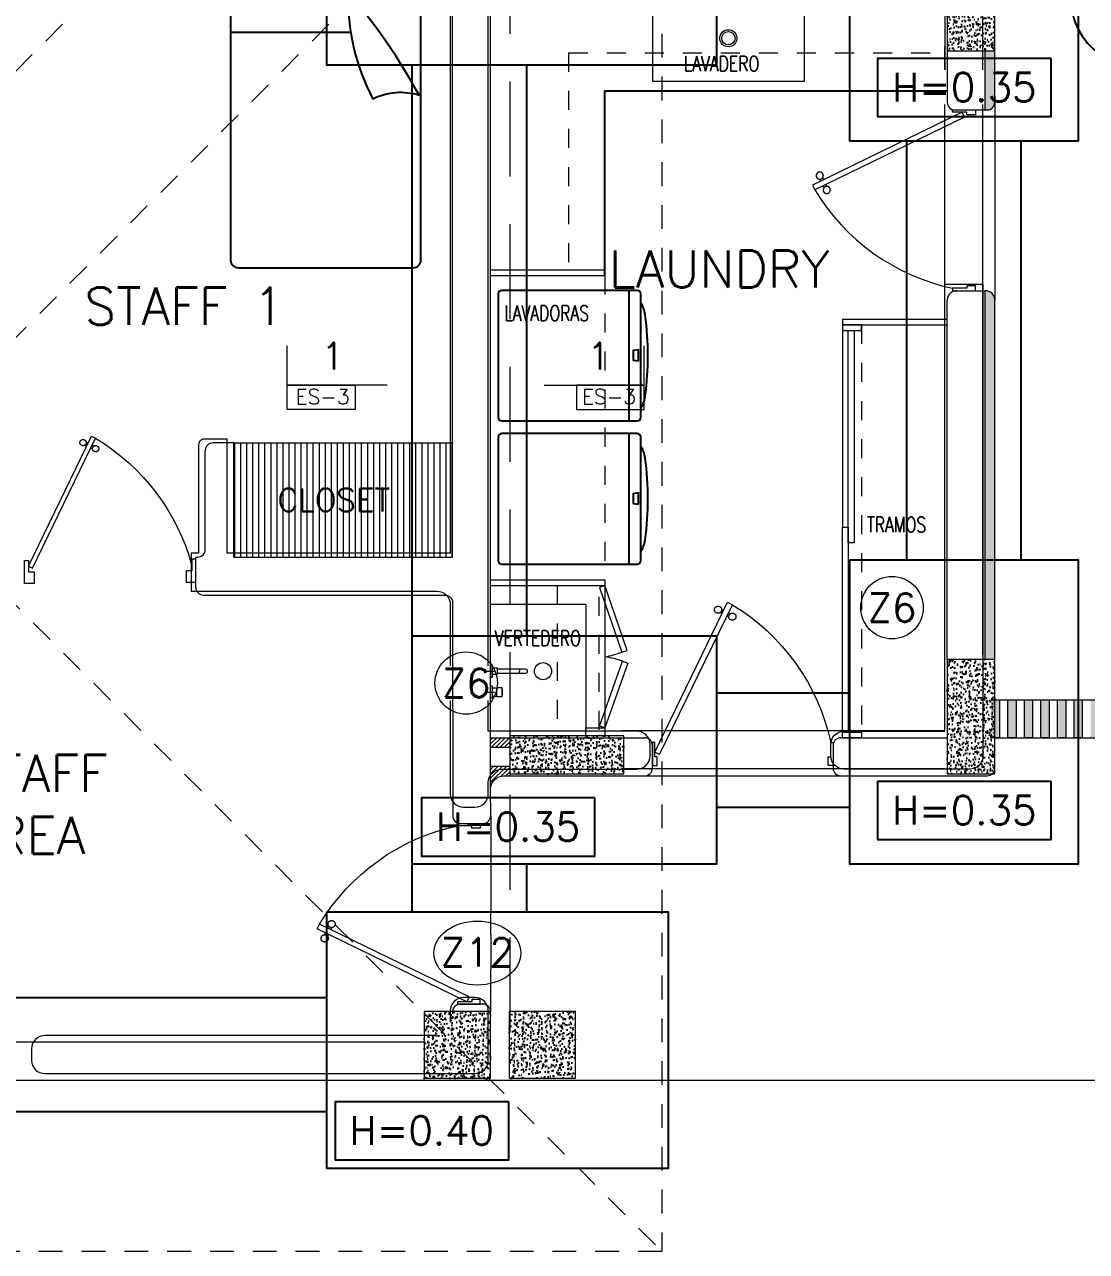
# Model space of a CAD drawing. Header units: metres. Extents: x -232 to 581, y 30 to 789.
# Drawn here: x 96.52 to 102.1, y 517.96 to 524.41 of the extents above; entities that cross this region are included whole.
import ezdxf

# ---------------------------------------------------------------- set-up
doc = ezdxf.new("R2010")
doc.units = ezdxf.units.M
for name, pattern in [('CENTER2', [28.575, 19.05, -3.175, 3.175, -3.175]), ('CONTINUA', [0]), ('DASHED', [0.75, 0.5, -0.25]), ('HIDDEN', [9.525, 6.35, -3.175]), ('HIDDEN2', [0.1875, 0.125, -0.0625])]:
    doc.linetypes.add(name, pattern=pattern)
for name, color, linetype, lineweight in [('0-S-GRID-IDEN', 1, 'Continuous', 9), ('A-DOOR', 35, 'Continuous', 5), ('A-WALL', 250, 'Continuous', 20), ('baños', 140, 'Continuous', 0), ('closets', 253, 'Continuous', 0), ('Columnas', 7, 'Continuous', 18), ('MOB FIJOS', 251, 'Continuous', 0), ('PLF 01', 252, 'Continuous', 9), ('PROYECCION', 9, 'DASHED', 0), ('textos', 7, 'Continuous', 0), ('VIGAS', 1, 'HIDDEN', 15)]:
    doc.layers.add(name, color=color, linetype=linetype, lineweight=lineweight)
for name, color, linetype in [('001-DIMTEXTO', 4, 'Continuous'), ('DIMTEXTO', 4, 'Continuous'), ('HATCH', 8, 'Continuous'), ('MOBILIARIOS', 252, 'Continuous'), ('ZAPATAS', 6, 'Continuous')]:
    doc.layers.add(name, color=color, linetype=linetype)
doc.layers.add('PISO', color=7, linetype='Continuous', lineweight=5, true_color=0xe6e6e6)
doc.layers.add('Techos 1', color=7, linetype='HIDDEN2', lineweight=9, true_color=0x42391a)
doc.layers.add('RELLENO SECCION', color=8, linetype='Continuous', lineweight=0, transparency=0.4)
doc.styles.add('Arch-Dim', font='romans.shx', dxfattribs={"width": 0.75})
doc.styles.add('SMPLEX', font='simplex.shx')
doc.styles.get("Standard").update_dxf_attribs({"font": 'arial.ttf'})
pattern_1 = [(50, (109.59505, -7.243447), (0.058299094, -0.005100507), [0.006096, -0.067056]), (355, (109.59505, -7.24345), (-0.011277895, 0.06113819), [0.0048768, -0.053644987]), (100.451445, (109.59991, -7.24387), (0.0470212, 0.05603768), [0.005180803, -0.056988878]), (46.1842, (109.59505, -7.22719), (0.086745293, -0.013453545), [0.009144, -0.100584]), (96.63556, (109.60228, -7.22831), (0.075969323, 0.07917636), [0.00777121, -0.085483395]), (351.18415, (109.59505, -7.22719), (0.07596932, 0.07917636), [0.00731519, -0.080467114]), (21, (109.60318, -7.231255), (0.048516605, -0.032724863), [0.006096, -0.067056]), (326, (109.60318, -7.231255), (0.01977665, 0.05894015), [0.0048768, -0.0536448]), (71.451445, (109.607223, -7.23398), (0.068293254, 0.026215286), [0.005180803, -0.05698878]), (37.5, (109.595052, -7.243447), (0.000988353, 0.0270576124), [0, -0.05299456, 0, -0.0544576, 0, -0.053848]), (7.5, (109.595052, -7.243447), (0.021382292, 0.032057784), [0, -0.03104896, 0, -0.05177536, 0, -0.0205232]), (327.5, (109.576927, -7.243447), (0.0433889905, -0.001833198), [0, -0.02032, 0, -0.0633984, 0, -0.0841248]), (317.5, (109.5688, -7.243447), (0.047401338, 0.008136477), [0, -0.026416, 0, -0.04210304, 0, -0.0597408])]

# ---------------------------------------------------------------- blocks, each defined once
blk = doc.blocks.new('A$C2bbc346b')
at = {"layer": 'A-WALL', "color": 7, "true_color": 0xffffff}
for points in [[(7.8, -13.8591), (7.8, -17.254), (6.6271, -17.254), (6.6271, -16.654), (6.5071, -16.654, 0.414214), (6.4771, -16.684), (6.4771, -17.254), (6.4389, -17.254), (6.4389, -17.454), (7.73, -17.454, -0.414214), (7.8, -17.524), (7.8, -18.5191, 0.414214), (7.87, -18.5891), (7.93, -18.5891, 0.414214), (8, -18.5191), (8, -18.4591, -0.414214), (8.07, -18.3891), (8.78, -18.3891, 0.414214), (8.85, -18.3191), (8.85, -18.2591, 0.414214), (8.78, -18.1891), (8, -18.1891), (8, -14.1891)], [(10.2, -18.1891), (10.4, -18.1891), (10.4, -15.8391), (10.6, -15.8391), (10.6, -18.3191, -0.414214), (10.53, -18.3891), (9.87, -18.3891, -0.414214), (9.8, -18.3191), (9.8, -18.2591, -0.414214), (9.87, -18.1891), (10.4, -18.1891), (10.4, -16.5555)], [(7.73, -19.7891), (5.6695, -19.7891, 0.414214), (5.5995, -19.8591), (5.5995, -19.9191, 0.414214), (5.6695, -19.9891), (7.93, -19.9891, 0.414214), (8, -19.9191), (8, -19.6591, 0.414214), (7.93, -19.5891), (7.87, -19.5891, 0.414214), (7.8, -19.6591), (7.8, -19.7191)]]:
    blk.add_lwpolyline(points, format="xyb", dxfattribs=at)
blk.add_lwpolyline([(10.53, -14.8891, 0.414214), (10.6, -14.8191), (10.6, -14.0591, 0.414214), (10.53, -13.9891), (9.67, -13.9891, 0.414214), (9.6, -14.0591), (9.6, -14.1191, 0.414214), (9.67, -14.1891), (10.4, -14.1891), (10.4, -14.8191, 0.414214), (10.47, -14.8891)], format="xyb", close=True, dxfattribs=at)
blk = doc.blocks.new('20.03 cimentacion')
at = {"layer": 'DIMTEXTO', "color": 18, "true_color": 0x000000}
for points in [[(103.9081, -16.6606), (102.9957, -16.6606), (102.9957, -16.9662), (103.9081, -16.9662)], [(103.9081, -20.4606), (102.9957, -20.4606), (102.9957, -20.7662), (103.9081, -20.7662)], [(101.5096, -20.5471), (100.5972, -20.5471), (100.5972, -20.8527), (101.5096, -20.8527)], [(101.0562, -22.1443), (100.1438, -22.1443), (100.1438, -22.4498), (101.0562, -22.4498)]]:
    blk.add_lwpolyline(points, close=True, dxfattribs=at)
at = {"layer": 'textos', "color": 18, "linetype": 'Continuous', "ltscale": 0.01, "true_color": 0x000000}
for p, q in [((99.8926, -18.5056), (99.8926, -18.1709)), ((101.7681, -18.5056), (101.7681, -18.1709)), ((100.4173, -18.3768), (99.8926, -18.3768)), ((101.2434, -18.3768), (101.7681, -18.3768))]:
    blk.add_line(p, q, dxfattribs=at)
for points in [[(99.8926, -18.5056), (99.8926, -18.3768), (100.2486, -18.3768), (100.2486, -18.5056)], [(101.7681, -18.5056), (101.7681, -18.3768), (101.4121, -18.3768), (101.4121, -18.5056)]]:
    blk.add_lwpolyline(points, close=True, dxfattribs=at)
at = {"layer": 'VIGAS', "ltscale": 10}
for p, q in [((103.3491, -19.795), (103.3491, -16.595)), ((103.5491, -19.795), (103.5491, -16.595)), ((103.3491, -20.195), (101.6491, -20.195)), ((103.3491, -20.395), (101.6491, -20.395))]:
    blk.add_line(p, q, dxfattribs=at)
at = {"layer": 'ZAPATAS', "color": 18, "lineweight": 25, "true_color": 0x000000}
for p, q in [((100.5491, -21.145), (100.5491, -16.695)), ((101.1491, -16.695), (101.1491, -19.695)), ((103.1491, -19.295), (103.1491, -17.095)), ((103.7491, -17.095), (103.7491, -19.295)), ((102.1491, -19.995), (102.8491, -19.995)), ((102.1491, -20.595), (102.8491, -20.595)), ((101.1491, -20.895), (101.1491, -21.145)), ((93.7984, -21.596), (100.0997, -21.596)), ((93.7984, -22.196), (100.0997, -22.196))]:
    blk.add_line(p, q, dxfattribs=at)
blk.add_lwpolyline([(101.4491, -15.495), (102.1491, -15.495), (102.1491, -16.695), (100.0997, -16.695), (100.0997, -15.095), (101.4491, -15.095), (101.4491, -15.495)], dxfattribs=at)
for points in [[(102.8491, -15.495), (104.0491, -15.495), (104.0491, -17.095), (102.8491, -17.095)], [(102.8491, -19.295), (104.0491, -19.295), (104.0491, -20.895), (102.8491, -20.895)], [(100.5491, -19.695), (102.1491, -19.695), (102.1491, -20.895), (100.5491, -20.895)], [(100.0997, -21.145), (101.8952, -21.145), (101.8952, -22.495), (100.0997, -22.495)]]:
    blk.add_lwpolyline(points, close=True, dxfattribs=at)
at = {"layer": 'HATCH', "color": 18, "ltscale": 0.2, "true_color": 0x000000}
blk.add_blockref('A$C2bbc346b', (92.9491, -2.0069), dxfattribs=at)
at = {"layer": 'textos', "color": 18, "ltscale": 0.5, "true_color": 0x000000, "char_height": 0.0781, "attachment_point": 5, "style": 'SMPLEX'}
for insert in [(100.0777, -18.4378), (101.583, -18.4378)]:
    blk.add_mtext('ES-3', dxfattribs=dict(at, insert=insert))
at = {"layer": 'DIMTEXTO', "color": 18, "true_color": 0x000000, "char_height": 0.15, "attachment_point": 5, "rotation": 0, "style": 'SMPLEX', "bg_fill": 3, "box_fill_scale": 1.1, "bg_fill_color": 256, "bg_fill_true_color": 13158600, "bg_fill_transparency": 0}
for s, insert in [('\\A1;H=0.35', (103.4512, -16.8116)), ('\\A1;Z6', (103.0712, -19.5471)), ('\\A1;Z6', (100.8327, -19.9435)), ('\\A1;H=0.35', (103.4512, -20.6116)), ('\\A1;H=0.35', (101.0527, -20.6981)), ('\\A1;H=0.40', (100.5994, -22.2953))]:
    blk.add_mtext(s, dxfattribs=dict(at, insert=insert))
at = {"layer": 'DIMTEXTO', "color": 18, "lineweight": -3, "true_color": 0x000000, "char_height": 0.142, "attachment_point": 5, "style": 'SMPLEX', "bg_fill": 3, "box_fill_scale": 1.1, "bg_fill_color": 256, "bg_fill_true_color": 13158600, "bg_fill_transparency": 0}
for insert in [(100.1313, -18.225), (101.5294, -18.225)]:
    blk.add_mtext('1', dxfattribs=dict(at, insert=insert))
at = {"layer": 'DIMTEXTO', "color": 18, "true_color": 0x000000, "insert": (100.8909, -21.3584), "char_height": 0.15, "width": 0.188154, "attachment_point": 5, "rotation": 0, "style": 'SMPLEX', "bg_fill": 3, "box_fill_scale": 1.1, "bg_fill_color": 256, "bg_fill_true_color": 13158600, "bg_fill_transparency": 0}
blk.add_mtext('\\A1;Z12', dxfattribs=at)
at = {"layer": '0-S-GRID-IDEN', "color": 18, "true_color": 0x000000}
for centre in [(103.0712, -19.5471), (100.8327, -19.9435)]:
    blk.add_circle(centre, 0.164, dxfattribs=at)
blk.add_ellipse((100.8917, -21.3626), major_axis=(0.2285, 0), ratio=0.736432, dxfattribs=at)
blk = doc.blocks.new('puerta 1.00')
at = {"layer": 'A-DOOR'}
for p, q in [((-0.15, -0.0125), (-0.9369, -0.3949)), ((-0.1376, -0.038), (-0.9245, -0.4204)), ((-0.1376, -0.038), (-0.15, -0.0125)), ((-0.8946, -0.3743), (-0.8996, -0.3641)), ((-0.8777, -0.3661), (-0.8826, -0.3559)), ((-0.9369, -0.3949), (-0.9245, -0.4204)), ((-0.8822, -0.3998), (-0.8772, -0.4101)), ((-0.8653, -0.3916), (-0.8603, -0.4018))]:
    blk.add_line(p, q, dxfattribs=at)
for points in [[(-0.08, 0), (-0.08, -0.025), (-0.125, -0.025), (-0.125, -0.0125), (-0.2, -0.0125), (-0.2, 0), (-0.08, 0)], [(-0.08, -0.95), (-0.08, -0.925), (-0.125, -0.925), (-0.125, -0.9375), (-0.2, -0.9375), (-0.2, -0.95), (-0.08, -0.95)]]:
    blk.add_lwpolyline(points, dxfattribs=at)
blk.add_arc((0.0366, 0.1602), 1.1229, 211.13358, 257.83427, dxfattribs=at)
for points in [[(-0.8982, -0.3642), (-0.9033, -0.3642), (-0.912, -0.3591), (-0.917, -0.3504), (-0.917, -0.3403), (-0.912, -0.3316), (-0.9033, -0.3265), (-0.8932, -0.3265), (-0.8844, -0.3316), (-0.8794, -0.3403), (-0.8794, -0.3504), (-0.8844, -0.3591), (-0.8932, -0.3642), (-0.8982, -0.3642)], [(-0.8617, -0.4394), (-0.8667, -0.4394), (-0.8754, -0.4344), (-0.8805, -0.4256), (-0.8805, -0.4156), (-0.8754, -0.4068), (-0.8667, -0.4018), (-0.8566, -0.4018), (-0.8479, -0.4068), (-0.8428, -0.4156), (-0.8428, -0.4257), (-0.8479, -0.4344), (-0.8566, -0.4394), (-0.8617, -0.4394)]]:
    blk.add_open_spline(points, degree=2, dxfattribs=at)
blk = doc.blocks.new('P90')
at = {"layer": 'A-DOOR'}
for p, q in [((-0.0476, -0.8576), (0.6364, -0.5264)), ((-0.0368, -0.88), (0.6473, -0.5489)), ((0.5843, -0.5517), (0.58, -0.5427)), ((0.5992, -0.5445), (0.5949, -0.5355)), ((0.5952, -0.5741), (0.5995, -0.5831)), ((0.6101, -0.5669), (0.6144, -0.5759)), ((0.6473, -0.5489), (0.6364, -0.5264)), ((-0.0368, -0.88), (-0.0476, -0.8576))]:
    blk.add_line(p, q, dxfattribs=at)
for points in [[(-0.06, -0.02), (-0.06, -0.05), (-0.12, -0.05), (-0.12, 0), (0, 0), (0, -0.02)], [(-0.0668, -0.88), (-0.0668, -0.85), (-0.1268, -0.85), (-0.1268, -0.9), (-0.0068, -0.9), (-0.0068, -0.88)]]:
    blk.add_lwpolyline(points, close=True, dxfattribs=at)
blk.add_arc((-0.3259, -1.105), 1.1228, 31.0139, 75.07969, dxfattribs=at)
for points in [[(0.5812, -0.5096), (0.5857, -0.5096), (0.5933, -0.5141), (0.5977, -0.5218), (0.5977, -0.5306), (0.5933, -0.5383), (0.5856, -0.5427), (0.5767, -0.5427), (0.5691, -0.5383), (0.5647, -0.5306), (0.5647, -0.5217), (0.5691, -0.514), (0.5768, -0.5096), (0.5812, -0.5096)], [(0.6133, -0.5758), (0.6177, -0.5758), (0.6254, -0.5803), (0.6298, -0.5879), (0.6298, -0.5968), (0.6253, -0.6045), (0.6176, -0.6089), (0.6088, -0.6089), (0.6011, -0.6044), (0.5967, -0.5967), (0.5967, -0.5879), (0.6011, -0.5802), (0.6088, -0.5758), (0.6133, -0.5758)]]:
    blk.add_open_spline(points, degree=2, dxfattribs=at)
blk = doc.blocks.new('bn29-51')
at = {"linetype": 'Continuous'}
for p, q in [((-0.1425, 0), (-0.0775, 0)), ((-0.1425, 0), (-0.1425, -0.0081)), ((-0.0775, -0.0081), (-0.0775, 0)), ((0.0325, 0), (-0.0325, 0)), ((-0.0325, 0), (-0.0325, -0.0081)), ((0.0325, -0.0081), (0.0325, 0)), ((-0.142, -0.0086), (-0.078, -0.0086)), ((-0.1275, -0.0086), (-0.1275, -0.035)), ((-0.1275, -0.035), (-0.0925, -0.035)), ((-0.1215, -0.035), (-0.1215, -0.152)), ((-0.0985, -0.152), (-0.0985, -0.035)), ((-0.0925, -0.035), (-0.0925, -0.0086)), ((-0.032, -0.0086), (0.032, -0.0086)), ((-0.0242, -0.0335), (-0.024, -0.0579)), ((0.024, -0.0333), (-0.024, -0.0333)), ((-0.0232, -0.0086), (-0.023, -0.0305)), ((-0.0226, -0.031), (-0.0226, -0.0322)), ((-0.0225, -0.031), (0.0225, -0.031)), ((-0.0175, -0.0587), (-0.0175, -0.06)), ((-0.017, -0.0605), (0.017, -0.0605)), ((-0.0071, -0.061), (-0.0071, -0.0605)), ((-0.0071, -0.061), (-0.0071, -0.0605)), ((-0.0071, -0.061), (-0.0071, -0.0605)), ((-0.0071, -0.061), (-0.0071, -0.0605)), ((-0.0071, -0.061), (-0.0071, -0.0605)), ((-0.0071, -0.061), (-0.0071, -0.0605)), ((-0.007, -0.061), (-0.0071, -0.061)), ((-0.0071, -0.061), (-0.0071, -0.061)), ((-0.0071, -0.061), (-0.0071, -0.061)), ((-0.0071, -0.061), (-0.0071, -0.061)), ((-0.0071, -0.061), (-0.0071, -0.061)), ((-0.0071, -0.061), (-0.0071, -0.061)), ((-0.007, -0.061), (-0.007, -0.0605)), ((-0.007, -0.061), (-0.007, -0.0605)), ((-0.007, -0.061), (-0.007, -0.0605)), ((-0.0069, -0.061), (-0.007, -0.061)), ((-0.007, -0.061), (-0.007, -0.061)), ((-0.007, -0.061), (-0.007, -0.061)), ((-0.0069, -0.061), (-0.0069, -0.0605)), ((-0.0069, -0.061), (-0.0069, -0.0605)), ((-0.0068, -0.061), (-0.0069, -0.061)), ((-0.0069, -0.061), (-0.0069, -0.061)), ((-0.0068, -0.061), (-0.0068, -0.0605)), ((-0.0068, -0.061), (-0.0068, -0.0605)), ((-0.0067, -0.061), (-0.0068, -0.061)), ((-0.0068, -0.061), (-0.0068, -0.061)), ((-0.0067, -0.061), (-0.0067, -0.0605)), ((-0.0067, -0.061), (-0.0067, -0.0605)), ((-0.0067, -0.061), (-0.0067, -0.0605)), ((-0.0066, -0.061), (-0.0067, -0.061)), ((-0.0067, -0.061), (-0.0067, -0.061)), ((-0.0067, -0.061), (-0.0067, -0.061)), ((-0.0066, -0.061), (-0.0066, -0.0605)), ((-0.0066, -0.061), (-0.0066, -0.0605)), ((-0.0065, -0.061), (-0.0066, -0.061)), ((-0.0066, -0.061), (-0.0066, -0.061)), ((-0.0065, -0.061), (-0.0065, -0.0605)), ((-0.0064, -0.061), (-0.0065, -0.061)), ((-0.0064, -0.061), (-0.0064, -0.0605)), ((-0.0063, -0.061), (-0.0064, -0.061)), ((-0.0063, -0.061), (-0.0063, -0.0605)), ((-0.0063, -0.061), (-0.0063, -0.0605)), ((-0.0062, -0.061), (-0.0063, -0.061)), ((-0.0063, -0.061), (-0.0063, -0.061)), ((-0.0062, -0.061), (-0.0062, -0.0605)), ((-0.0061, -0.061), (-0.0062, -0.061)), ((-0.0061, -0.061), (-0.0061, -0.0605)), ((-0.006, -0.061), (-0.0061, -0.061)), ((-0.006, -0.061), (-0.006, -0.0605)), ((-0.0058, -0.061), (-0.006, -0.061)), ((-0.0058, -0.061), (-0.0058, -0.0605)), ((-0.0057, -0.061), (-0.0058, -0.061)), ((-0.0057, -0.061), (-0.0057, -0.0605)), ((-0.0056, -0.061), (-0.0057, -0.061)), ((-0.0056, -0.061), (-0.0056, -0.0605)), ((-0.0055, -0.061), (-0.0056, -0.061)), ((-0.0055, -0.0605), (-0.0055, -0.061)), ((-0.0052, -0.061), (-0.0055, -0.061)), ((-0.0052, -0.061), (-0.0051, -0.061)), ((-0.0051, -0.0605), (-0.0051, -0.061)), ((-0.0051, -0.061), (-0.0051, -0.061)), ((-0.0051, -0.061), (-0.0034, -0.061)), ((-0.0034, -0.061), (-0.0034, -0.0605)), ((-0.0034, -0.061), (-0.0016, -0.061)), ((-0.0016, -0.061), (0.0016, -0.061)), ((0.0016, -0.061), (0.0027, -0.061)), ((0.0027, -0.061), (0.0027, -0.0605)), ((0.0027, -0.061), (0.0037, -0.061)), ((0.0037, -0.061), (0.0038, -0.061)), ((0.0038, -0.061), (0.0038, -0.0605)), ((0.0038, -0.061), (0.0052, -0.061)), ((0.0055, -0.061), (0.0052, -0.061)), ((0.0055, -0.061), (0.0055, -0.0605)), ((0.0055, -0.061), (0.0067, -0.061)), ((0.0067, -0.061), (0.0067, -0.0605)), ((0.0067, -0.061), (0.0069, -0.061)), ((0.0069, -0.061), (0.0069, -0.0605)), ((0.0175, -0.06), (0.0175, -0.0587)), ((0.0226, -0.0322), (0.0226, -0.031)), ((0.023, -0.0305), (0.0232, -0.0086)), ((0.024, -0.0579), (0.0242, -0.0335)), ((0.0242, -0.0335), (0.0242, -0.0335)), ((-0.1215, -0.152), (-0.11, -0.152)), ((-0.1215, -0.152), (-0.1215, -0.1788)), ((-0.1215, -0.1788), (-0.1215, -0.1825)), ((-0.0985, -0.152), (-0.11, -0.152)), ((-0.0985, -0.1788), (-0.0985, -0.152)), ((-0.0985, -0.1825), (-0.0985, -0.1788))]:
    blk.add_line(p, q, dxfattribs=at)
at = {"linetype": 'CENTER2'}
for p, q in [((-0.09, 0), (-0.13, 0)), ((-0.11, 0.02), (-0.11, -0.02)), ((0.02, 0), (-0.02, 0)), ((0, 0.02), (0, -0.02))]:
    blk.add_line(p, q, dxfattribs=at)
at = {"linetype": 'Continuous'}
for centre, radius, start, end in [((-0.142, -0.0081), 0.0005, 180, 270), ((-0.078, -0.0081), 0.0005, 270, 0), ((-0.032, -0.0081), 0.0005, 180, 270), ((-0.024, -0.0335), 0.0002, 89.96025, 180.79212), ((-0.0225, -0.0305), 0.0005, 180.5, 253.04994), ((-0.0221, -0.0322), 0.0005, 180.5, 205.88917), ((0, -0.0214), 0.0251, 205.88917, 208.33685), ((-0.017, -0.06), 0.0005, 180.5, 270), ((0.017, -0.06), 0.0005, 270, 359.5), ((0, -0.0214), 0.0251, 331.66714, 334.11083), ((0.0225, -0.0305), 0.0005, 286.95006, 359.5), ((0.0221, -0.0322), 0.0005, 334.11083, 359.5), ((0.024, -0.0335), 0.0002, 359.52881, 90.06566), ((0.032, -0.0081), 0.0005, 270, 0)]:
    blk.add_arc(centre, radius, start, end, dxfattribs=at)
for points, knots in [([(-0.024, -0.0579), (-0.024, -0.0579), (-0.0227, -0.0579), (-0.0174, -0.0579), (-0.0094, -0.0579), (-0.0031, -0.0579), (0.0018, -0.0579), (0.0054, -0.0579), (0.0113, -0.0579), (0.0176, -0.0579), (0.0226, -0.0579), (0.024, -0.0579), (0.024, -0.0579)], [0.2206625, 0.2206625, 0.2206625, 0.2206625, 0.2830677, 0.3454723, 0.4077886, 0.4703297, 0.470399, 0.5062925, 0.5420964, 0.5956479, 0.6553983, 0.7204072, 0.7204072, 0.7204072, 0.7204072]), ([(-0.024, -0.0579), (-0.024, -0.0579), (-0.024, -0.058), (-0.0239, -0.0581), (-0.0239, -0.0582), (-0.0238, -0.0583), (-0.0237, -0.0583), (-0.0236, -0.0584), (-0.0235, -0.0584)], [0, 0, 0, 0, 0.239285, 0.369927, 0.500175, 0.630368, 0.760882, 1, 1, 1, 1]), ([(0.0235, -0.0584), (0.0236, -0.0584), (0.0237, -0.0583), (0.0238, -0.0583), (0.0239, -0.0582), (0.0239, -0.0581), (0.024, -0.058), (0.024, -0.0579), (0.024, -0.0579)], [0, 0, 0, 0, 0.239117, 0.369631, 0.499824, 0.630072, 0.760714, 1, 1, 1, 1])]:
    blk.add_open_spline(points, degree=3, knots=knots, dxfattribs=at)
for points in [[(-0.0235, -0.0584), (-0.0214, -0.0585), (-0.0194, -0.0587), (-0.0175, -0.0588)], [(0.0175, -0.0588), (0.0194, -0.0587), (0.0214, -0.0585), (0.0235, -0.0584)], [(-0.1215, -0.1825), (-0.1215, -0.1851), (-0.119, -0.1903), (-0.113, -0.1925), (-0.11, -0.1925)], [(-0.11, -0.1925), (-0.107, -0.1925), (-0.101, -0.1903), (-0.0985, -0.1851), (-0.0985, -0.1825)]]:
    blk.add_open_spline(points, degree=3, dxfattribs=at)
blk = doc.blocks.new('cl02b-planta')
blk.add_lwpolyline([(1.0729, 0.6704), (0.3871, 0.6704)])
blk.add_lwpolyline([(0.7026, 0.6181), (0.7608, 0.6181), (0.757, 0.6473), (0.7064, 0.6473)], close=True)
for centre, start, end in [((0.4058, 1.3378), 90, 180), ((1.0541, 1.3378), 0, 90), ((0.4058, 0.626), 180, 270), ((1.0541, 0.626), 270, 360)]:
    blk.add_arc(centre, 0.0187, start, end)
for points in [[(1.0541, 1.3565), (0.838, 1.3565), (0.6219, 1.3565), (0.4058, 1.3565)], [(0.3871, 1.3378), (0.3871, 1.1005), (0.3871, 0.8633), (0.3871, 0.626)], [(1.0729, 0.626), (1.0729, 0.8633), (1.0729, 1.1005), (1.0729, 1.3378)], [(0.4058, 0.6072), (0.4221, 0.6072), (0.4385, 0.6072), (0.4549, 0.6072)]]:
    blk.add_open_spline(points, degree=3)
for points, knots in [([(0.4549, 0.6072), (0.6383, 0.6072), (0.8216, 0.6072), (1.005, 0.6072), (1.0214, 0.6072), (1.0378, 0.6072), (1.0541, 0.6072)], [-3.008028, -3.008028, -3.008028, -3.008028, -1.202999, -1.202999, -1.202999, -1.041988, -1.041988, -1.041988, -1.041988]), ([(0.4549, 0.6072), (0.4673, 0.5945), (0.4923, 0.5878), (0.5896, 0.5738), (0.6583, 0.5691), (0.73, 0.5691)], [-2.130599, -2.130599, -2.130599, -2.130599, -1.882644, -1.882644, -1.083277, -1.083277, -1.083277, -1.083277]), ([(0.73, 0.5691), (0.8016, 0.5691), (0.8703, 0.5738), (0.9676, 0.5878), (0.9926, 0.5945), (1.005, 0.6072)], [-1.083277, -1.083277, -1.083277, -1.083277, -0.28391, -0.28391, -0.035954, -0.035954, -0.035954, -0.035954])]:
    blk.add_open_spline(points, degree=3, knots=knots)
blk = doc.blocks.new('SBED BL22')
at = {"layer": 'MOBILIARIOS'}
for p, q in [((0.0024, -0.4088), (0.5977, -0.4088)), ((0.0024, -0.622), (0.6287, -0.622))]:
    blk.add_line(p, q, dxfattribs=at)
blk.add_lwpolyline([(1, -1.82), (1, 0, 0.414214), (0.96, 0.04), (0.04, 0.04, 0.414214), (0, 0), (0, -1.82, 0.414214), (0.04, -1.86), (0.96, -1.86, 0.414214)], format="xyb", close=True, dxfattribs=at)
for centre, radius, start, end in [((0.5755, -0.6929), 0.6292, 71.72793, 108.27207), ((0.206, -0.5325), 0.4662, 56.11499, 102.01884), ((-1.5957, -0.5731), 1.7755, 5.51124, 16.23934), ((1.8554, -0.2171), 1.0894, 173.5834, 195.20556), ((0.4533, -0.4985), 0.2414, 49.53815, 122.99188), ((0.5977, -0.4488), 0.04, 40.11704, 90), ((1.7867, -0.4334), 1.1707, 178.79663, 207.44699), ((-1.8433, -2.5056), 3.232, 28.68535, 40.11704), ((1.0264, -3.0153), 2.5222, 95.0578, 97.38857), ((0.8936, -1.272), 0.3327, 72.79903, 116.00684)]:
    blk.add_arc(centre, radius, start, end, dxfattribs=at)
blk = doc.blocks.new('20.03.2026 LN 09 PRIMER NIVEL ARQ')
at = {"layer": 'A-DOOR'}
h = blk.add_hatch(color=1, dxfattribs=at)
h.dxf.hatch_style = 1
h.paths.add_polyline_path([(0.6497, -60.4932), (0.6929, -60.4932), (0.6929, -60.6932), (0.6497, -60.6932)])
h.paths.add_polyline_path([(0.5621, -60.4932), (0.6054, -60.4932), (0.6054, -60.6932), (0.5621, -60.6932)])
h.paths.add_polyline_path([(0.4746, -60.4932), (0.5179, -60.4932), (0.5179, -60.6932), (0.4746, -60.6932)])
h.paths.add_polyline_path([(0.3881, -60.4932), (0.4313, -60.4932), (0.4313, -60.6932), (0.3881, -60.6932)])
h.paths.add_polyline_path([(0.3005, -60.4932), (0.3438, -60.4932), (0.3438, -60.6932), (0.3005, -60.6932)])
h.paths.add_polyline_path([(0.214, -60.4932), (0.2573, -60.4932), (0.2573, -60.6932), (0.214, -60.6932)])
h.paths.add_polyline_path([(0.1265, -60.4932), (0.1697, -60.4932), (0.1697, -60.6932), (0.1265, -60.6932)])
h.paths.add_polyline_path([(0.04, -60.4932), (0.0832, -60.4932), (0.0832, -60.6932), (0.04, -60.6932)])
h.paths.add_polyline_path([(-0.0476, -60.4932), (-0.0043, -60.4932), (-0.0043, -60.6932), (-0.0476, -60.6932)])
h.paths.add_polyline_path([(-0.1351, -60.4932), (-0.0918, -60.4932), (-0.0918, -60.6932), (-0.1351, -60.6932)])
h.paths.add_polyline_path([(-0.2226, -60.4932), (-0.1794, -60.4932), (-0.1794, -60.6932), (-0.2226, -60.6932)])
h.paths.add_polyline_path([(-0.3092, -60.4932), (-0.2659, -60.4932), (-0.2659, -60.6932), (-0.3092, -60.6932)])
h.paths.add_polyline_path([(-0.3967, -60.4932), (-0.3534, -60.4932), (-0.3534, -60.6932), (-0.3967, -60.6932)])
h.paths.add_polyline_path([(-0.4832, -60.4932), (-0.44, -60.4932), (-0.44, -60.6932), (-0.4832, -60.6932)])
h.paths.add_polyline_path([(-0.5708, -60.4932), (-0.5275, -60.4932), (-0.5275, -60.6932), (-0.5708, -60.6932)])
h.paths.add_polyline_path([(-0.6573, -60.4932), (-0.614, -60.4932), (-0.614, -60.6932), (-0.6573, -60.6932)])
h.paths.add_polyline_path([(-0.7448, -60.4932), (-0.7016, -60.4932), (-0.7016, -60.6932), (-0.7448, -60.6932)])
h.paths.add_polyline_path([(-0.8107, -60.4932), (-0.7675, -60.4932), (-0.7675, -60.6932), (-0.8107, -60.6932)])
h.paths.add_polyline_path([(-0.8982, -60.4932), (-0.855, -60.4932), (-0.855, -60.6932), (-0.8982, -60.6932)])
h.paths.add_polyline_path([(-0.9848, -60.4932), (-0.9415, -60.4932), (-0.9415, -60.6932), (-0.9848, -60.6932)])
h.paths.add_polyline_path([(-1.0723, -60.4932), (-1.029, -60.4932), (-1.029, -60.6932), (-1.0723, -60.6932)])
h.paths.add_polyline_path([(-1.1588, -60.4932), (-1.1156, -60.4932), (-1.1156, -60.6932), (-1.1588, -60.6932)])
h.paths.add_polyline_path([(-1.2464, -60.4932), (-1.2031, -60.4932), (-1.2031, -60.6932), (-1.2464, -60.6932)])
h.paths.add_polyline_path([(-1.3329, -60.4932), (-1.2896, -60.4932), (-1.2896, -60.6932), (-1.3329, -60.6932)])
h.paths.add_polyline_path([(-1.4204, -60.4932), (-1.3772, -60.4932), (-1.3772, -60.6932), (-1.4204, -60.6932)])
h.paths.add_polyline_path([(-1.508, -60.4932), (-1.4647, -60.4932), (-1.4647, -60.6932), (-1.508, -60.6932)])
h.paths.add_polyline_path([(-1.5955, -60.4932), (-1.5522, -60.4932), (-1.5522, -60.6932), (-1.5955, -60.6932)])
h.paths.add_polyline_path([(-1.682, -60.4932), (-1.6388, -60.4932), (-1.6388, -60.6932), (-1.682, -60.6932)])
h.paths.add_polyline_path([(-1.7695, -60.4932), (-1.7263, -60.4932), (-1.7263, -60.6932), (-1.7695, -60.6932)])
h.paths.add_polyline_path([(-1.8561, -60.4932), (-1.8128, -60.4932), (-1.8128, -60.6932), (-1.8561, -60.6932)])
h.paths.add_polyline_path([(-1.9436, -60.4932), (-1.9003, -60.4932), (-1.9003, -60.6932), (-1.9436, -60.6932)])
h.paths.add_polyline_path([(-2.0301, -60.4932), (-1.9869, -60.4932), (-1.9869, -60.6932), (-2.0301, -60.6932)])
h.paths.add_polyline_path([(-2.1177, -60.4932), (-2.0744, -60.4932), (-2.0744, -60.6932), (-2.1177, -60.6932)])
h.paths.add_polyline_path([(-2.2042, -60.4932), (-2.1609, -60.4932), (-2.1609, -60.6932), (-2.2042, -60.6932)], flags=0)
h.paths.add_polyline_path([(3.0895, -60.4932), (3.1328, -60.4932), (3.1328, -60.6932), (3.0895, -60.6932)])
h.paths.add_polyline_path([(3.003, -60.4932), (3.0462, -60.4932), (3.0462, -60.6932), (3.003, -60.6932)])
h.paths.add_polyline_path([(2.9154, -60.4932), (2.9587, -60.4932), (2.9587, -60.6932), (2.9154, -60.6932)])
h.paths.add_polyline_path([(2.8289, -60.4932), (2.8722, -60.4932), (2.8722, -60.6932), (2.8289, -60.6932)])
h.paths.add_polyline_path([(2.7414, -60.4932), (2.7846, -60.4932), (2.7846, -60.6932), (2.7414, -60.6932)])
h.paths.add_polyline_path([(2.5673, -60.4932), (2.6106, -60.4932), (2.6106, -60.6932), (2.5673, -60.6932)])
h.paths.add_polyline_path([(2.6538, -60.4932), (2.6971, -60.4932), (2.6971, -60.6932), (2.6538, -60.6932)])
h.paths.add_polyline_path([(2.4798, -60.4932), (2.5231, -60.4932), (2.5231, -60.6932), (2.4798, -60.6932)])
h.paths.add_polyline_path([(2.3923, -60.4932), (2.4355, -60.4932), (2.4355, -60.6932), (2.3923, -60.6932)])
h.paths.add_polyline_path([(2.3057, -60.4932), (2.349, -60.4932), (2.349, -60.6932), (2.3057, -60.6932)])
h.paths.add_polyline_path([(2.2182, -60.4932), (2.2615, -60.4932), (2.2615, -60.6932), (2.2182, -60.6932)])
h.paths.add_polyline_path([(2.1317, -60.4932), (2.1749, -60.4932), (2.1749, -60.6932), (2.1317, -60.6932)])
h.paths.add_polyline_path([(2.0441, -60.4932), (2.0874, -60.4932), (2.0874, -60.6932), (2.0441, -60.6932)])
h.paths.add_polyline_path([(1.9566, -60.4932), (1.9999, -60.4932), (1.9999, -60.6932), (1.9566, -60.6932)])
h.paths.add_polyline_path([(1.8691, -60.4932), (1.9123, -60.4932), (1.9123, -60.6932), (1.8691, -60.6932)])
h.paths.add_polyline_path([(1.7825, -60.4932), (1.8258, -60.4932), (1.8258, -60.6932), (1.7825, -60.6932)])
h.paths.add_polyline_path([(1.695, -60.4932), (1.7383, -60.4932), (1.7383, -60.6932), (1.695, -60.6932)])
h.paths.add_polyline_path([(1.6085, -60.4932), (1.6518, -60.4932), (1.6518, -60.6932), (1.6085, -60.6932)])
h.paths.add_polyline_path([(1.521, -60.4932), (1.5642, -60.4932), (1.5642, -60.6932), (1.521, -60.6932)])
h.paths.add_polyline_path([(1.4344, -60.4932), (1.4777, -60.4932), (1.4777, -60.6932), (1.4344, -60.6932)])
h.paths.add_polyline_path([(1.3469, -60.4932), (1.3902, -60.4932), (1.3902, -60.6932), (1.3469, -60.6932)])
h.paths.add_polyline_path([(1.2594, -60.4932), (1.3026, -60.4932), (1.3026, -60.6932), (1.2594, -60.6932)])
h.paths.add_polyline_path([(1.1718, -60.4932), (1.2151, -60.4932), (1.2151, -60.6932), (1.1718, -60.6932)])
h.paths.add_polyline_path([(1.0853, -60.4932), (1.1286, -60.4932), (1.1286, -60.6932), (1.0853, -60.6932)])
h.paths.add_polyline_path([(0.9978, -60.4932), (1.041, -60.4932), (1.041, -60.6932), (0.9978, -60.6932)])
h.paths.add_polyline_path([(0.9113, -60.4932), (0.9545, -60.4932), (0.9545, -60.6932), (0.9113, -60.6932)])
h.paths.add_polyline_path([(0.8237, -60.4932), (0.867, -60.4932), (0.867, -60.6932), (0.8237, -60.6932)])
h.paths.add_polyline_path([(0.7372, -60.4932), (0.7805, -60.4932), (0.7805, -60.6932), (0.7372, -60.6932)])
edge = h.paths.add_edge_path()
edge.add_line((-2.1609, -60.4932), (-2.1609, -60.6932))
edge.add_line((-2.1619, -60.6932), (-2.2042, -60.6932))
edge.add_line((-2.2042, -60.6932), (-2.2042, -60.4932))
edge.add_line((-2.2042, -60.4932), (-2.1619, -60.4932))
h = blk.add_hatch(color=1, dxfattribs=at)
h.dxf.hatch_style = 1
h.paths.add_polyline_path([(-2.161, -60.4932), (-2.1826, -60.4932), (-2.1826, -60.6932), (-2.161, -60.6932)])
at = {"layer": 'closets', "transparency": 33554687}
h = blk.add_hatch(dxfattribs=at)
h.set_pattern_fill('LINE', color=1, scale=0.01, angle=90)
h.set_pattern_definition([(90, (-112.02442, 136.57283), (-0.03175, 2e-18), [])])
h.paths.add_polyline_path([(-6.186, -59.1432), (-5.0365, -59.1432), (-5.0365, -59.7432), (-6.186, -59.7432)])
at = {"layer": 'HATCH'}
h = blk.add_hatch(dxfattribs=at)
h.set_pattern_fill('AR-CONC', color=1, scale=0.00032)
h.set_pattern_definition(pattern_1)
h.paths.add_polyline_path([(-2.436, -57.0822), (-2.186, -57.0822), (-2.186, -56.4822), (-2.436, -56.4822)])
h = blk.add_hatch(dxfattribs=at)
h.set_pattern_fill('AR-CONC', color=1, scale=0.00032)
h.set_pattern_definition(pattern_1)
h.paths.add_polyline_path([(-2.436, -60.8822), (-2.186, -60.8822), (-2.186, -60.2822), (-2.436, -60.2822)])
h = blk.add_hatch(dxfattribs=at)
h.set_pattern_fill('AR-CONC', color=1, scale=0.00032)
h.set_pattern_definition(pattern_1)
h.paths.add_polyline_path([(-4.736, -60.6822), (-4.736, -60.8822), (-4.136, -60.8822), (-4.136, -60.6822)])
h = blk.add_hatch(dxfattribs=at)
h.set_pattern_fill('AR-CONC', color=1, scale=0.00032)
h.set_pattern_definition(pattern_1)
h.paths.add_polyline_path([(-5.186, -62.4822), (-4.836, -62.4822), (-4.836, -62.1322), (-5.186, -62.1322)])
h = blk.add_hatch(dxfattribs=at)
h.set_pattern_fill('AR-CONC', color=1, scale=0.00032)
h.set_pattern_definition(pattern_1)
h.paths.add_polyline_path([(-4.7393, -62.4822), (-4.3893, -62.4822), (-4.3893, -62.1322), (-4.7393, -62.1322)])
at = {"layer": 'PLF 01'}
h = blk.add_hatch(dxfattribs=at)
h.set_pattern_fill('LINE', color=1, scale=0.005, angle=45)
h.set_pattern_definition([(45, (109.595052, -7.243447), (-0.0112253202, 0.0112253202), [])])
h.paths.add_polyline_path([(-4.736, -60.7432), (-4.736, -60.6932), (-4.836, -60.6932), (-4.836, -60.7432)])
h.paths.add_polyline_path([(-4.836, -60.8432), (-4.836, -60.9632, -0.414214), (-4.766, -60.8932), (-4.736, -60.8932), (-4.736, -60.8822), (-4.736, -60.8432)])
at = {"layer": 'RELLENO SECCION'}
h = blk.add_hatch(color=1, dxfattribs=at)
h.dxf.hatch_style = 1
h.paths.add_polyline_path([(-2.236, -57.3919, 0.490314), (-2.186, -57.3532), (-2.186, -57.3232), (-2.186, -57.0822), (-2.236, -57.0822)])
h.paths.add_polyline_path([(-2.236, -60.2822), (-2.186, -60.2822), (-2.186, -58.3932, 0.414214), (-2.236, -58.3432)])
at = {"layer": 'A-DOOR', "color": 1}
for p, q in [((-2.2042, -60.4932), (-2.162, -60.4932)), ((-2.186, -60.4932), (3.164, -60.4932)), ((-2.161, -60.4932), (-2.161, -60.6932)), ((-2.162, -60.6932), (-2.2042, -60.6932)), ((-2.186, -60.6932), (3.164, -60.6932))]:
    blk.add_line(p, q, dxfattribs=at)
for points in [[(-2.1177, -60.4932), (-2.0744, -60.4932), (-2.0744, -60.6932), (-2.1177, -60.6932)], [(-2.0302, -60.4932), (-1.9869, -60.4932), (-1.9869, -60.6932), (-2.0302, -60.6932)], [(-1.9436, -60.4932), (-1.9004, -60.4932), (-1.9004, -60.6932), (-1.9436, -60.6932)], [(-1.8561, -60.4932), (-1.8128, -60.4932), (-1.8128, -60.6932), (-1.8561, -60.6932)], [(-1.7696, -60.4932), (-1.7263, -60.4932), (-1.7263, -60.6932), (-1.7696, -60.6932)]]:
    blk.add_lwpolyline(points, close=True, dxfattribs=at)
at = {"layer": 'A-WALL', "color": 1}
for p, q in [((-5.036, -59.7432), (-5.036, -56.4322)), ((-2.236, -57.3932), (-2.236, -57.0822)), ((-2.386, -58.3432), (-2.236, -58.3432)), ((-2.236, -60.2822), (-2.236, -58.3432)), ((-2.436, -60.2822), (-2.436, -58.3932)), ((-2.186, -60.8532), (-2.186, -58.3932)), ((-6.336, -59.7032), (-6.336, -59.1832)), ((-6.186, -59.1432), (-6.296, -59.1432)), ((-6.186, -59.7432), (-6.186, -59.1432)), ((-6.386, -59.7432), (-6.376, -59.7432)), ((-6.386, -59.9032), (-6.386, -59.7432)), ((-6.186, -59.7432), (-5.036, -59.7432)), ((-4.836, -60.6932), (-4.736, -60.6932)), ((-4.836, -60.7432), (-4.736, -60.7432)), ((-4.736, -60.6932), (-4.026, -60.6932)), ((-3.036, -60.7332), (-3.036, -60.8532)), ((-2.996, -60.6932), (-2.436, -60.6932)), ((-4.836, -60.8432), (-4.736, -60.8432)), ((-4.736, -60.8822), (-4.736, -60.8932)), ((-2.996, -60.8932), (-2.226, -60.8932))]:
    blk.add_line(p, q, dxfattribs=at)
for points in [[(-2.186, -57.3532), (-2.186, -56.5332, 0.414214), (-2.226, -56.4932), (-2.996, -56.4932, 0.414214), (-3.036, -56.5332), (-3.036, -56.6532, 0.414214), (-2.996, -56.6932), (-2.436, -56.6932)], [(-2.436, -57.0822), (-2.436, -57.3532, 0.414214), (-2.396, -57.3932), (-2.226, -57.3932, 0.414214), (-2.186, -57.3532)], [(-6.3466, -59.9432), (-5.076, -59.9432, -0.414086), (-5.036, -59.9831), (-5.0355, -61.1032, 0.414086), (-4.9955, -61.1432), (-4.8754, -61.1432, 0.415429), (-4.8354, -61.103), (-4.836, -60.9632, 0)], [(-4.736, -60.8932), (-4.026, -60.8932, 0.414214), (-3.986, -60.8532), (-3.986, -60.7332)], [(-4.836, -60.9632, -0.414214), (-4.766, -60.8932), (-4.056, -60.8932)], [(-5.186, -62.2932), (-7.396, -62.2932, 0.414214), (-7.436, -62.3332), (-7.436, -62.4532, 0.414214), (-7.396, -62.4932), (-4.876, -62.4932, 0.414214), (-4.836, -62.4532), (-4.836, -62.1332, 0.414214), (-4.876, -62.0932), (-4.996, -62.0932, 0.407284), (-5.036, -62.1322)]]:
    blk.add_lwpolyline(points, format="xyb", dxfattribs=at)
for points in [[(-4.836, -60.9632), (-4.836, -56.7432)], [(-4.766, -60.8932), (-4.736, -60.8932)]]:
    blk.add_lwpolyline(points, dxfattribs=at)
for centre, radius, start, end in [((-2.386, -58.3932), 0.05, 90, 180), ((-2.236, -58.3932), 0.05, 0, 90), ((-6.296, -59.1832), 0.04, 90, 180), ((-6.376, -59.7032), 0.04, 270, 360), ((-6.346, -59.9032), 0.04, 180, 270), ((-4.026, -60.7332), 0.04, 0, 90), ((-2.996, -60.7332), 0.04, 90, 180), ((-2.996, -60.8532), 0.04, 180, 270), ((-2.226, -60.8532), 0.04, 270, 0)]:
    blk.add_arc(centre, radius, start, end, dxfattribs=at)
at = {"layer": 'baños', "color": 1}
for centre, major_axis in [((-3.5865, -57.0165), (-0.0318, -0.0318)), ((-3.5865, -57.0165), (-0.0247, -0.0247)), ((-4.561, -60.3432), (0.0318, -0.0318))]:
    blk.add_ellipse(centre, major_axis=major_axis, ratio=1, start_param=2.356194489560823, end_param=8.639379796740409, dxfattribs=at)
at = {"layer": 'closets', "color": 1, "transparency": 33554687}
blk.add_line((-6.186, -59.1432), (-5.036, -59.1432), dxfattribs=at)
at = {"layer": 'Columnas', "color": 1}
for points in [[(-2.436, -57.0822), (-2.186, -57.0822), (-2.186, -56.4822), (-2.436, -56.4822)], [(-2.436, -60.8822), (-2.186, -60.8822), (-2.186, -60.2822), (-2.436, -60.2822)], [(-4.736, -60.6822), (-4.736, -60.8822), (-4.136, -60.8822), (-4.136, -60.6822)], [(-5.186, -62.4822), (-4.836, -62.4822), (-4.836, -62.1322), (-5.186, -62.1322)], [(-4.7393, -62.4822), (-4.3893, -62.4822), (-4.3893, -62.1322), (-4.7393, -62.1322)]]:
    blk.add_lwpolyline(points, close=True, dxfattribs=at)
at = {"layer": 'MOB FIJOS', "color": 1}
for p, q in [((-4.836, -58.2332), (-4.2361, -58.2332)), ((-4.836, -58.2632), (-4.2361, -58.2632)), ((-2.986, -58.4932), (-2.436, -58.4932)), ((-2.986, -58.4932), (-2.986, -59.587)), ((-2.986, -58.5232), (-2.436, -58.5232)), ((-4.836, -59.8632), (-4.2357, -59.8632)), ((-4.836, -59.8932), (-4.2357, -59.8932)), ((-4.2357, -59.8932), (-4.2357, -60.6413)), ((-4.336, -59.9932), (-4.836, -59.9932)), ((-4.3357, -59.9932), (-4.3357, -60.6522))]:
    blk.add_line(p, q, dxfattribs=at)
at = {"layer": 'MOB FIJOS', "color": 1, "ltscale": 0.01}
blk.add_lwpolyline([(-3.186, -56.7915), (-3.986, -56.7915), (-3.986, -57.2415), (-3.186, -57.2415)], close=True, dxfattribs=at)
at = {"layer": 'MOB FIJOS', "color": 1}
for points in [[(-2.986, -58.5532), (-2.886, -58.5532), (-2.886, -58.5232), (-2.986, -58.5232)], [(-2.926, -59.6678), (-2.956, -59.6678), (-2.956, -58.5532), (-2.926, -58.5532)], [(-2.956, -60.6632), (-2.986, -60.6632), (-2.986, -59.587), (-2.956, -59.587)], [(-4.1463, -60.2435), (-4.118, -60.2337), (-4.2357, -59.8932), (-4.264, -59.903)], [(-4.1426, -60.2914), (-4.1142, -60.3012), (-4.2357, -60.6413), (-4.264, -60.6315)], [(-4.3357, -60.6413), (-4.2357, -60.6413), (-4.2357, -60.6822), (-4.3357, -60.6822)], [(-2.986, -60.6632), (-2.886, -60.6632), (-2.886, -60.6932), (-2.986, -60.6932)]]:
    blk.add_lwpolyline(points, close=True, dxfattribs=at)
for centre, radius, start, end in [((-4.3055, -59.8245), 0.4482, 278.96177, 290.79986), ((-4.3399, -60.8597), 0.6016, 70.85691, 80.02652)]:
    blk.add_arc(centre, radius, start, end, dxfattribs=at)
at = {"layer": 'MOBILIARIOS', "color": 1}
blk.add_lwpolyline([(-4.2361, -58.2632), (-4.2361, -57.2932), (-2.436, -57.2932)], dxfattribs=at)
at = {"layer": 'PISO', "color": 1, "linetype": 'DASHED'}
blk.add_line((-4.736, -56.4932), (-4.736, -62.4932), dxfattribs=at)
at = {"layer": 'PISO', "color": 1}
for p, q in [((-2.186, -57.3232), (-2.186, -58.3932)), ((-4.026, -60.8932), (-2.996, -60.8932)), ((-4.8354, -61.103), (-4.836, -62.1332)), ((-4.876, -62.4932), (3.204, -62.4932))]:
    blk.add_line(p, q, dxfattribs=at)
at = {"layer": 'PROYECCION', "color": 1, "linetype": 'DASHED', "ltscale": 0.1}
for p, q in [((-4.426, -57.0932), (-4.426, -58.2332)), ((-4.426, -57.0932), (-2.436, -57.0932)), ((-4.2361, -58.2632), (-4.2357, -59.8932)), ((-2.886, -58.5232), (-2.886, -60.6932)), ((-4.486, -59.8932), (-4.486, -60.6932)), ((-4.2657, -60.6522), (-4.2657, -59.8932))]:
    blk.add_line(p, q, dxfattribs=at)
at = {"layer": 'Techos 1', "color": 1}
for p, q in [((-5.336, -55.1932), (-8.486, -58.3432)), ((-3.936, -55.1932), (-8.036, -59.2932)), ((-3.936, -55.1932), (-3.936, -63.3932)), ((-8.036, -59.2932), (-3.936, -63.3932)), ((-3.936, -63.3932), (-13.736, -63.3932))]:
    blk.add_line(p, q, dxfattribs=at)
at = {"layer": 'A-DOOR', "color": 1}
blk.add_blockref('puerta 1.00', (-2.2078, -57.3932), dxfattribs=at)
for name, p, xscale, rotation in [('P90', (-6.386, -59.7549), -1, 270), ('puerta 1.00', (-3.986, -60.9182), -1.000000000000001, 90), ('puerta 1.00', (-3.986, -60.9182), -1.000000000000001, 90), ('puerta 1.00', (-4.8106, -62.0932), -1, 180)]:
    blk.add_blockref(name, p, dxfattribs=dict(at, xscale=xscale, rotation=rotation))
at = {"layer": 'baños', "color": 1, "xscale": -1.000000000000001, "rotation": 90}
blk.add_blockref('bn29-51', (-4.836, -60.4532), dxfattribs=at)
at = {"layer": 'MOBILIARIOS', "color": 1}
for name, p, rotation in [('SBED BL22', (-6.2029, -56.363), 0.002501887292318642), ('cl02b-planta', (-3.4399, -59.4147), 90), ('cl02b-planta', (-3.4399, -60.1674), 90)]:
    blk.add_blockref(name, p, dxfattribs=dict(at, rotation=rotation))
at = {"layer": 'baños', "color": 1, "linetype": 'Continuous'}
for tag, p in [('MODELNUMBER', (-12.0611, -62.0707)), ('MATERIAL', (-12.0611, -62.0709)), ('PRODUCT', (-12.0611, -62.0708)), ('TRADENAME', (-12.0611, -62.0708))]:
    blk.add_attdef(tag, p, '', height=0.0000254, rotation=359.99992, dxfattribs=at)
at = {"layer": 'textos', "color": 1, "char_height": 0.08, "attachment_point": 1, "style": 'Arch-Dim'}
for s, insert, width in [('\\pxt5.9124,29;LAVADERO', (-3.8198, -57.1102), 26.65337), ('\\pxt5.9124,29;LAVADORAS', (-4.7637, -58.4212), 26.65337), ('\\pxqc,t5.9124,29;TRAMOS', (-3.0951, -59.5327), 0.785938)]:
    blk.add_mtext(s, dxfattribs=dict(at, insert=insert, width=width))
at = {"layer": 'textos', "color": 1}
for s, insert, char_height, width, attachment_point in [('{\\Fromans|c0; LAUNDRY}', (-4.3482, -58.3262), 0.195, 3.404877, 7), ('{\\Fromans|c0; STAFF 1}', (-7.1057, -58.5219), 0.195, 3.404877, 7), ('\\pxqc;{\\Fromans|c0;\\H0.8x;CLOSET\\H1.25x; }', (-3.9634, -59.5033), 0.15, 3.392974, 9), ('{\\Fromans|c0;STAFF \\PAREA}', (-7.6016, -61.303), 0.195, 3.422974, 7)]:
    blk.add_mtext(s, dxfattribs=dict(at, insert=insert, char_height=char_height, width=width, attachment_point=attachment_point))
at = {"layer": 'textos', "color": 1, "lineweight": 13, "insert": (-4.8145, -60.1295), "char_height": 0.08, "width": 26.65337, "attachment_point": 1, "style": 'Arch-Dim'}
blk.add_mtext('\\pxt5.9124,29;VERTEDERO', dxfattribs=at)

msp = doc.modelspace()

# ---------------------------------------------------------------- block references
at = {"layer": '001-DIMTEXTO', "linetype": 'CONTINUA'}
msp.add_blockref('20.03 cimentacion', (-1.9956, 540.8914), dxfattribs=at)

# ---------------------------------------------------------------- next in the draw order: linework, layer by layer
at = {"color": 6}
msp.add_lwpolyline([(102.1677, 525.4221, 0.520567), (102.1677, 524.8389, 0.520567), (102.1677, 524.2546, 0.520567), (102.6509, 524.1359, 0.520567), (103.3125, 524.1359, 0.520567), (103.7652, 524.1359, 0.520567), (104.1755, 524.1359, 0.520567), (104.5408, 524.425, 0.520567), (104.5408, 524.8353, 0.520567), (104.4665, 525.4221, 0.520567), (103.8954, 525.4221, 0.520567), (103.5284, 525.4221, 0.520567), (103.166, 525.4221, 0.520567), (102.6565, 525.4221, 0.520567)], format="xyb", close=True, dxfattribs=at)

# ---------------------------------------------------------------- next in the draw order: block references
at = {"color": 1}
msp.add_blockref('20.03.2026 LN 09 PRIMER NIVEL ARQ', (103.8018, 581.3537), dxfattribs=at)

doc.saveas('drawing.dxf')
